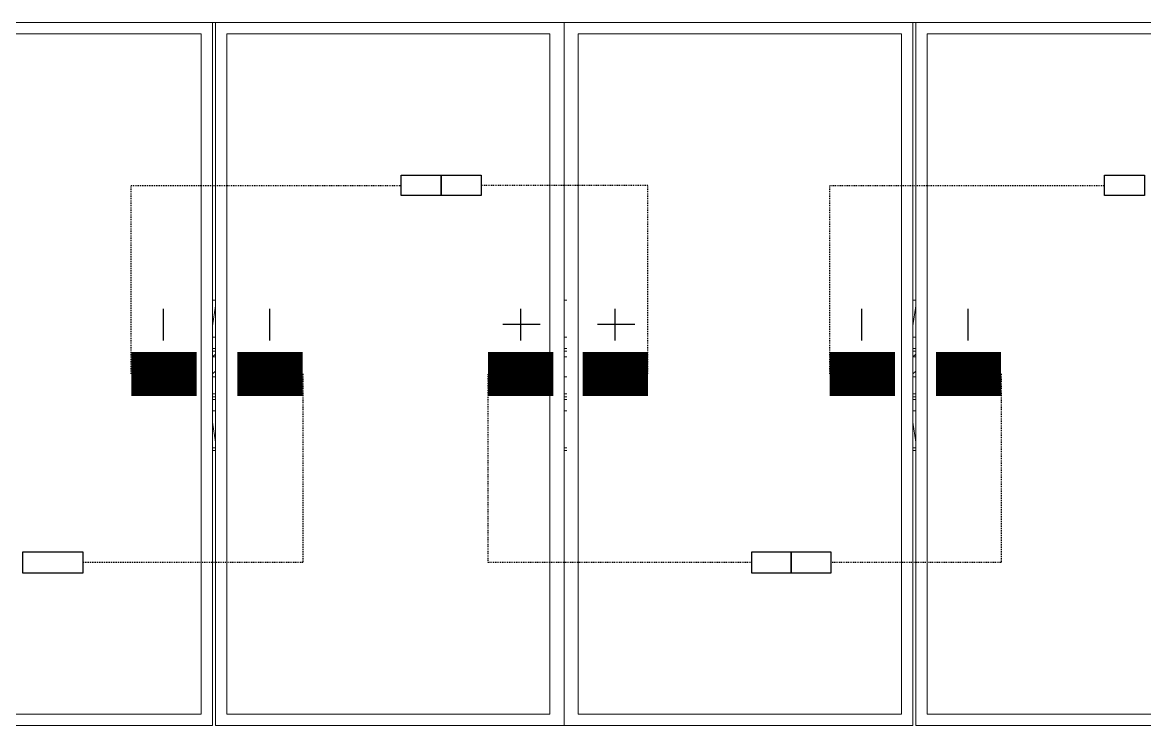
# Model space of a CAD drawing. Header units: feet. Extents: x -12372 to 90117, y -14865 to 4121.
# Drawn here: x 4594.1 to 4722.3, y 1367 to 1447.3 of the extents above; entities that cross this region are included whole.
import ezdxf

# ---------------------------------------------------------------- set-up
doc = ezdxf.new("R2010")
doc.units = ezdxf.units.FT
doc.header["$MEASUREMENT"] = 0
doc.linetypes.add('HIDDEN', pattern=[0.375, 0.25, -0.125])
for name, color, linetype in [('E-HARN-COMP', 8, 'Continuous'), ('E-TRNK-CABL-NEG', 6, 'HIDDEN'), ('E-TRUNK-CABLE-POS', 6, 'HIDDEN'), ('Polarity-Text', 7, 'Continuous')]:
    doc.layers.add(name, color=color, linetype=linetype)

# ---------------------------------------------------------------- blocks, each defined once
blk = doc.blocks.new('A$C47dfd34d')
at = {"lineweight": 5}
for points in [[(0.92496, 0), (0.92496, 0.41332), (2.16158, 0.41332)], [(1.54327, 0.23499), (1.54494, 0.24666), (1.54494, 0.24332)], [(1.74993, 0.23499), (1.74993, 0.24666), (1.74993, 0.24332)], [(1.95492, 0.23499), (1.95659, 0.24666), (1.95659, 0.24332)], [(1.54327, 0.22832), (1.54494, 0.22832)], [(1.74993, 0.22832), (1.7516, 0.22832)], [(1.95492, 0.22832), (1.95659, 0.22832)], [(1.54494, 0.22166), (1.54327, 0.22166)], [(1.54327, 0.21999), (1.54494, 0.21999)], [(1.54494, 0.21666), (1.54327, 0.21666), (1.54494, 0.21832)], [(1.74993, 0.22166), (1.7516, 0.22166)], [(1.74993, 0.21999), (1.7516, 0.21999)], [(1.74993, 0.21832), (1.74993, 0.21666), (1.7516, 0.21666)], [(1.95659, 0.22166), (1.95492, 0.22166)], [(1.95492, 0.21999), (1.95659, 0.21999)], [(1.95659, 0.21666), (1.95492, 0.21666), (1.95659, 0.21832)], [(1.54327, 0.20666), (1.54494, 0.20832)], [(1.54494, 0.20499), (1.54327, 0.20499)], [(1.74993, 0.20666), (1.74993, 0.20832)], [(1.74993, 0.20499), (1.7516, 0.20499)], [(1.95492, 0.20666), (1.95659, 0.20832)], [(1.95659, 0.20499), (1.95492, 0.20499)], [(1.54327, 0.19499), (1.54494, 0.19499)], [(1.54494, 0.19333), (1.54327, 0.19333)], [(1.54327, 0.19166), (1.54494, 0.19166)], [(1.74993, 0.19499), (1.7516, 0.19499)], [(1.74993, 0.19333), (1.7516, 0.19333)], [(1.74993, 0.19166), (1.7516, 0.19166)], [(1.95492, 0.19499), (1.95659, 0.19499)], [(1.95659, 0.19333), (1.95492, 0.19333)], [(1.95492, 0.19166), (1.95659, 0.19166)], [(1.54494, 0.18499), (1.54327, 0.18499)], [(1.74993, 0.18499), (1.7516, 0.18499)], [(1.95659, 0.18499), (1.95492, 0.18499)], [(1.54494, 0.16999), (1.54494, 0.16666), (1.54327, 0.17833)], [(1.74993, 0.16999), (1.74993, 0.16666), (1.74993, 0.17833)], [(1.95659, 0.16999), (1.95659, 0.16666), (1.95492, 0.17833)], [(1.54494, 0.16666), (1.54494, 0.16666)], [(1.74993, 0.16666), (1.74993, 0.16666)], [(1.95659, 0.16666), (1.95659, 0.16666)], [(1.54327, 0.16333), (1.54494, 0.16333)], [(1.54327, 0.16166), (1.54494, 0.16166)], [(1.74993, 0.16333), (1.7516, 0.16333)], [(1.74993, 0.16166), (1.7516, 0.16166)], [(1.95492, 0.16333), (1.95659, 0.16333)], [(1.95492, 0.16166), (1.95659, 0.16166)]]:
    blk.add_lwpolyline(points, dxfattribs=at)
for points in [[(1.33828, 0), (1.54327, 0), (1.54327, 0.41332), (1.33828, 0.41332)], [(1.54494, 0.41332), (1.54494, 0), (1.74993, 0), (1.74993, 0.41332)], [(1.95492, 0.41332), (1.74993, 0.41332), (1.74993, 0), (1.95492, 0)], [(1.95659, 0), (1.95659, 0.41332), (2.16158, 0.41332), (2.16158, 0)], [(1.34495, 0.00667), (1.5366, 0.00667), (1.5366, 0.40665), (1.34495, 0.40665)], [(1.7416, 0.40665), (1.7416, 0.00667), (1.5516, 0.00667), (1.5516, 0.40665)], [(1.75826, 0.00667), (1.94825, 0.00667), (1.94825, 0.40665), (1.75826, 0.40665)], [(1.96325, 0.00667), (1.96325, 0.40665), (2.15491, 0.40665), (2.15491, 0.00667)], [(1.54494, 0.24999), (1.54327, 0.24999)], [(1.7516, 0.24999), (1.74993, 0.24999)], [(1.95659, 0.24999), (1.95492, 0.24999)]]:
    blk.add_lwpolyline(points, close=True, dxfattribs=at)

msp = doc.modelspace()

# ---------------------------------------------------------------- linework, layer by layer
at = {"layer": 'E-HARN-COMP'}
for points in [[(4641.97, 1429.87), (4641.97, 1427.54), (4637.4, 1427.54), (4637.4, 1429.87)], [(4646.53, 1429.87), (4646.53, 1427.54), (4641.97, 1427.54), (4641.97, 1429.87)], [(4722.32, 1429.87), (4722.32, 1427.54), (4717.76, 1427.54), (4717.76, 1429.87)], [(4601.1, 1384.47), (4601.1, 1386.8), (4594.15, 1386.8), (4594.15, 1384.47)], [(4681.97, 1384.47), (4681.97, 1386.8), (4677.41, 1386.8), (4677.41, 1384.47)], [(4686.53, 1384.47), (4686.53, 1386.8), (4681.97, 1386.8), (4681.97, 1384.47)]]:
    msp.add_lwpolyline(points, close=True, dxfattribs=at)
at = {"layer": 'E-HARN-COMP', "const_width": 5}
for points in [[(4606.58, 1407.17), (4614.03, 1407.17)], [(4626.17, 1407.17), (4618.71, 1407.17)], [(4647.33, 1407.17), (4654.78, 1407.17)], [(4665.59, 1407.17), (4658.13, 1407.17)], [(4686.35, 1407.17), (4693.81, 1407.17)], [(4705.94, 1407.17), (4698.49, 1407.17)]]:
    msp.add_lwpolyline(points, dxfattribs=at)
at = {"layer": 'E-TRNK-CABL-NEG', "ltscale": 0.1}
for points in [[(4606.58, 1407.17), (4606.58, 1428.7), (4637.41, 1428.7)], [(4686.36, 1407.17), (4686.36, 1428.7), (4717.77, 1428.7)], [(4626.17, 1407.17), (4626.17, 1385.63), (4601.1, 1385.63)], [(4705.94, 1407.17), (4705.94, 1385.63), (4686.53, 1385.63)]]:
    msp.add_lwpolyline(points, dxfattribs=at)
at = {"layer": 'E-TRUNK-CABLE-POS', "ltscale": 0.1}
for points in [[(4665.59, 1407.17), (4665.59, 1428.7), (4646.53, 1428.7)], [(4677.41, 1385.63), (4647.33, 1385.63), (4647.33, 1407.17)]]:
    msp.add_lwpolyline(points, dxfattribs=at)
at = {"layer": 'Polarity-Text'}
for p, q in [((4610.23, 1414.63), (4610.23, 1411.01)), ((4622.36, 1414.63), (4622.36, 1411.01)), ((4651.02, 1414.63), (4651.02, 1411.01)), ((4661.82, 1414.63), (4661.82, 1411.01)), ((4690, 1414.63), (4690, 1411.01)), ((4702.14, 1414.63), (4702.14, 1411.01)), ((4653.29, 1412.82), (4649.02, 1412.82)), ((4664.1, 1412.82), (4659.83, 1412.82))]:
    msp.add_line(p, q, dxfattribs=at)

# ---------------------------------------------------------------- block references
at = {"xscale": 194.318304, "yscale": 194.318304, "zscale": 194.318304}
msp.add_blockref('A$C47dfd34d', (4315.98, 1367.01), dxfattribs=at)

doc.saveas('drawing.dxf')
